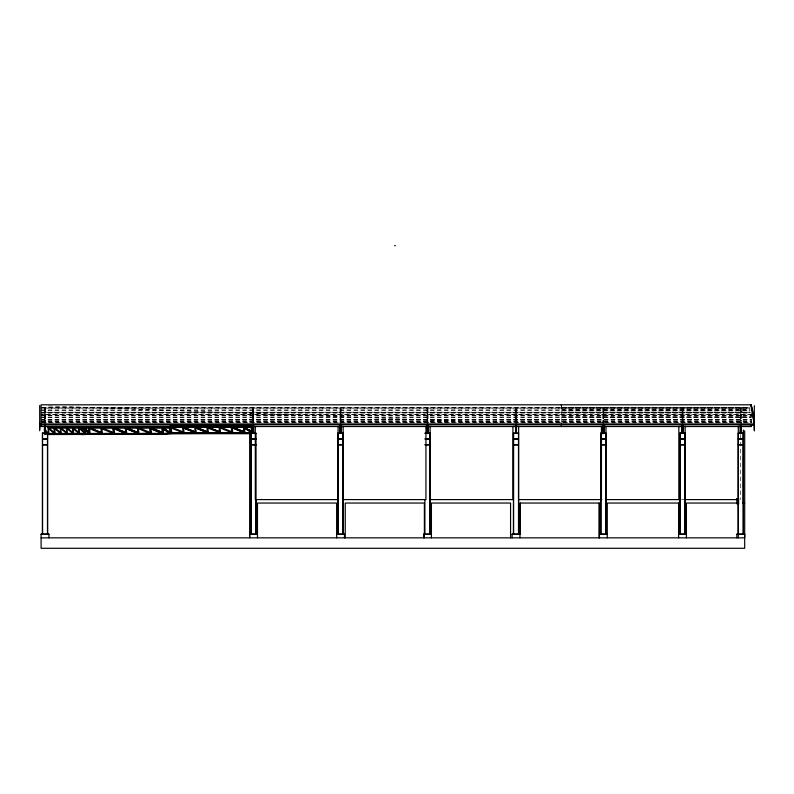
<?xml version="1.0" encoding="UTF-8"?>
<svg xmlns="http://www.w3.org/2000/svg" width="794" height="794" viewBox="0 0 794 794"><rect width="100%" height="100%" fill="white"/><g stroke="black" fill="none" stroke-linecap="round" stroke-linejoin="round"><path stroke-width="0.6" stroke-dasharray="3.97 2.98" d="M561.358 422.726L561.358 405.645M561.358 408.076L561.358 405.565M561.358 407.282L748.782 407.282M42.34 407.471L748.782 407.471M41.099 407.55L748.782 407.55M682.155 407.699L682.989 407.699M561.358 407.957L750.012 407.957M682.155 408.91L682.989 408.91M44.603 409.257L45.427 409.257M252.74 409.257L253.574 409.257M340.13 409.257L340.954 409.257M515.634 409.257L516.457 409.257M740.355 409.257L741.189 409.257M427.093 409.426L427.926 409.426M602.944 409.426L603.777 409.426M682.155 409.367L682.989 409.367M682.155 409.486L682.989 409.486M44.603 409.714L45.427 409.714M252.74 409.714L253.574 409.714M340.13 409.714L340.954 409.714M515.634 409.714L516.457 409.714M561.358 409.764L750.012 409.674M41.099 409.922L750.012 409.843M427.093 410.012L427.926 410.012M602.944 410.012L603.777 410.012M561.358 410.429L750.012 410.349M41.099 410.577L750.012 410.488M682.155 410.746L682.989 410.746M44.603 411.094L45.427 411.094M252.74 410.955L253.574 410.955M340.13 410.955L340.954 411.094M515.634 411.094L516.457 410.955M682.155 411.014L682.989 411.014M740.355 410.955L741.189 410.955M427.093 411.133L427.926 411.133M602.944 411.133L603.777 411.133M682.155 411.163L682.989 411.163M44.603 411.361L45.427 411.361M252.74 411.361L253.574 411.361M340.13 411.361L340.954 411.361M515.634 411.361L516.457 411.361M740.355 411.361L741.189 411.361M44.603 411.51L45.427 411.51M252.74 411.51L253.574 411.51M340.13 411.51L340.954 411.51M427.093 411.54L427.926 411.54M515.634 411.51L516.457 411.51M602.944 411.54L603.777 411.54M740.355 411.51L741.189 411.51M427.093 411.689L427.926 411.689M602.944 411.689L603.777 411.689M561.358 412.076L750.012 412.066M44.603 412.543L45.427 412.543M252.74 412.543L253.574 412.543M340.13 412.543L340.954 412.543M427.093 412.562L427.926 412.562M515.634 412.543L516.457 412.543M602.944 412.562L603.777 412.562M740.355 412.543L741.189 412.543M427.093 412.711L427.926 412.711M561.358 412.741L750.012 412.741M41.099 412.87L750.012 412.86M41.099 412.949L750.012 412.94M44.603 413.188L45.427 413.188M252.74 413.188L253.574 413.188M340.13 413.188L340.954 413.188M427.093 413.247L427.926 413.247M515.634 413.188L516.457 413.188M602.944 413.247L603.777 413.247M740.355 413.188L741.189 413.188M427.093 413.366L427.926 413.366M602.944 413.366L603.777 413.366M682.155 413.734L682.989 413.734M44.603 414.081L45.427 414.081M252.74 414.081L253.574 414.081M340.13 414.081L340.954 414.081M515.634 414.081L516.457 414.081M682.155 413.962L682.989 413.962M740.355 414.081L741.189 414.081M427.093 414.26L427.926 414.26M602.944 414.26L603.777 414.26M682.155 414.26L682.989 414.26M44.603 414.309L45.427 414.309M252.74 414.309L253.574 414.309M340.13 414.309L340.954 414.309M515.634 414.309L516.457 414.309M682.155 414.399L682.989 414.399M740.355 414.309L741.189 414.309M44.603 414.865L45.427 414.865M252.74 414.865L253.574 414.865M340.13 414.865L340.954 414.865M427.093 414.925L427.926 414.925M515.634 414.865L516.457 414.865M602.944 414.925L603.777 414.925M740.355 414.865L741.189 414.865M44.603 415.083L45.427 415.083M252.74 415.083L253.574 415.083M340.13 415.083L340.954 415.083M427.093 415.044L427.926 415.044M515.634 415.083L516.457 415.083M602.944 415.044L603.777 415.044M740.355 415.083L741.189 415.083M41.099 415.232L751.243 415.232M41.099 415.312L751.243 415.312M44.603 415.709L45.427 415.709L44.603 415.907M427.093 415.887L427.926 415.887M602.944 415.887L603.777 415.887M44.603 415.987L45.427 415.987M252.74 415.987L253.574 415.987M340.13 415.987L340.954 415.987M427.093 415.927L427.926 415.927M515.634 415.987L516.457 415.987M602.944 415.927L603.777 415.927M740.355 415.987L741.189 415.987M427.093 416.165L427.926 416.165M602.944 416.165L603.777 416.165M682.155 416.245L682.989 416.245M44.603 416.592L45.427 416.592M252.74 416.592L253.574 416.592M340.13 416.592L340.954 416.592M515.634 416.592L516.457 416.592M682.155 416.622L682.989 416.622M740.355 416.592L741.189 416.592M427.093 416.761L427.926 416.761M561.358 416.86L751.243 416.86M41.099 417.039L751.243 416.959M427.093 417.148L427.926 417.148M602.944 417.148L603.777 417.148M682.155 417.237L682.989 417.237M44.603 417.316L45.427 417.316M252.74 417.316L253.574 417.316M340.13 417.316L340.954 417.316M515.634 417.316L516.457 417.316M682.155 417.356L682.989 417.356M740.355 417.316L741.189 417.316M427.093 417.495L427.926 417.495M561.358 417.535L751.243 417.535M41.099 417.684L751.243 417.604M44.603 417.872L45.427 417.872M252.74 417.872L253.574 417.872M340.13 417.872L340.954 417.872M427.093 417.882L427.926 417.882M515.634 417.872L516.457 417.872M602.944 417.882L603.777 417.882M740.355 417.872L741.189 417.872M427.093 418.051L427.926 418.051M602.944 418.051L603.777 418.051M682.155 418.299L682.989 418.299M44.603 418.646L45.427 418.646M252.74 418.646L253.574 418.646M340.13 418.646L340.954 418.646M515.634 418.646L516.457 418.646M740.355 418.646L741.189 418.646M427.093 418.825L427.926 418.825M602.944 418.825L603.777 418.825M682.155 418.895L682.989 418.895M41.099 419.331L751.243 419.331M41.099 419.411L751.243 419.411M41.099 419.976L751.243 419.976M41.099 420.056L751.243 420.056M44.603 420.264L45.427 420.264M252.74 420.264L253.574 420.264M340.13 420.264L340.954 420.264M515.634 420.264L516.457 420.264M682.155 420.224L682.989 420.224M740.355 420.264L741.189 420.264M427.093 420.433L427.926 420.433M602.944 420.433L603.777 420.433M682.155 420.453L682.989 420.453M44.603 420.572L45.427 420.572M252.74 420.572L253.574 420.572M340.13 420.572L340.954 420.572M515.634 420.572L516.457 420.572M682.155 420.592L682.989 420.711M740.355 420.572L741.189 420.572M44.603 420.721L45.427 420.8M252.74 420.721L253.574 420.8M340.13 420.721L340.954 420.721M427.093 420.751L427.926 420.751M515.634 420.721L516.457 420.721M602.944 420.751L603.777 420.751M740.355 420.721L741.189 420.721M44.603 420.939L45.427 420.909M252.74 420.909L253.574 420.909M340.13 420.909L340.954 420.909M427.093 420.979L427.926 420.979M515.634 420.909L516.457 420.909M602.944 420.899L603.777 420.979M740.355 420.909L741.189 420.909M44.603 421.058L45.427 421.058M252.74 421.058L253.574 421.058M340.13 421.058L340.954 421.058M427.093 421.078L427.926 421.078M515.634 421.058L516.457 421.058M602.944 421.078L603.777 421.078M740.355 421.058L741.189 421.058M427.093 421.227L427.926 421.227M602.944 421.227L603.777 421.227M682.155 421.485L682.989 421.485M41.099 421.703L751.243 421.703M41.099 421.783L751.243 421.783M682.155 422.09L682.989 422.09M42.34 422.348L751.243 422.348M41.099 422.428L751.243 422.428M44.603 422.567L45.427 422.567M252.74 422.567L253.574 422.567M340.13 422.567L340.954 422.567M427.093 422.616L427.926 422.616M515.634 422.567L516.457 422.567M602.944 422.616L603.777 422.616M740.355 422.567L741.189 422.567M44.603 422.736L45.427 422.736M252.74 422.736L253.574 422.736M340.13 422.736L340.954 422.736M427.093 422.736L427.926 422.736M515.634 422.736L516.457 422.736M602.944 422.736L603.777 422.736M740.355 422.736L741.189 422.736M681.441 499.595L683.892 499.595M48.533 405.942L506.85 422.795M751.243 412.741L751.243 422.805M741.189 425.663L741.189 407.044L740.355 407.044L740.355 425.663M740.514 435.191L740.514 499.595M682.989 425.316L682.989 406.697L682.155 406.697L682.155 425.316M603.777 407.223L603.777 425.763M602.944 407.223L602.944 425.763M516.457 425.663L516.457 407.044L515.634 407.044L515.634 425.663M427.926 425.763L427.926 407.223L427.093 407.223L427.093 425.763M340.954 425.663L340.954 407.044L340.13 407.044L340.13 425.663M253.574 425.663L253.574 407.044L252.74 407.044L252.74 425.663M45.427 425.663L45.427 407.044L44.603 407.044L44.603 425.663M750.012 408.116L41.099 408.126L750.012 408.195M750.012 412.215L41.099 412.215L750.012 412.294M751.243 414.587L41.099 414.587L751.243 414.667M682.989 415.56L682.155 415.56L682.989 415.639M253.574 415.709L252.74 415.709L253.574 415.758M340.954 415.709L340.13 415.709L340.954 415.758M516.457 415.709L515.634 415.709L516.457 415.758M741.189 415.709L740.355 415.709L741.189 415.758M427.926 422.001L427.093 422.001L427.926 422.041M603.777 422.001L602.944 422.001L603.777 422.041"/><path stroke-width="1.19" d="M39.7 430.765L39.7 405.476M751.243 424.711L751.243 426.527L41.099 426.527L41.099 424.721M249.663 429.981L249.653 537.846L249.653 534.025L257.484 534.025M736.862 503.853L736.862 498.9M743.383 503.049L743.383 430.09M744.693 430.785L744.683 537.846L41.099 537.846M754.3 430.963L754.3 405.674M47.977 426.894L170.134 426.894L47.977 426.894L48.503 434.526L87.181 434.417L89.335 433.832L90.228 434.417L166.78 434.417L171.891 433.613L251.668 433.167M87.151 433.554L88.69 433.028L85.137 428.73L80.958 428.631L89.275 432.869C79.549 434.794 90.903 432.204 85.951 434.308L81.792 434.586L85.544 434.308L85.137 428.73L88.69 433.137M90.228 434.417L89.335 433.723L87.181 434.417M169.797 433.028L162.691 428.73L163.346 433.554L169.797 433.028L163.445 433.891L162.73 428.76M244.999 432.859L251.45 432.333L244.999 432.859L244.344 428.035L251.45 432.333M171.891 433.613L248.433 433.723L252.74 433.137L252.74 425.485M754.3 429.643L754.3 423.927L41.099 423.946M751.243 424.879L754.3 424.869M394.618 245.713L395.442 245.713M41.099 424.8L754.3 424.8L751.243 405.665M682.155 425.832L682.989 425.832M44.603 426.011L45.427 426.011M252.74 426.011L253.574 426.011M340.13 426.011L340.954 426.011M515.634 426.011L516.457 426.011M740.355 426.011L741.189 426.011M427.093 426.06L427.926 426.06M602.944 426.06L603.777 426.06M44.603 426.18L45.427 426.18M170.134 426.894L170.035 426.199L251.797 426.199L252.74 433.137M252.74 426.18L253.574 426.18M340.13 426.18L340.954 426.18M427.093 426.18L427.926 426.18M515.634 426.18L516.457 426.18M602.944 426.18L603.777 426.18M682.155 426.259L682.989 426.259M740.355 426.18L741.189 426.18M41.099 426.447L256.641 426.447M338.393 426.447L343.345 426.447M425.098 426.447L431.291 426.447M513.043 426.447L519.236 426.447M600.81 426.447L605.743 426.447M678.493 426.447L685.897 426.447M737.686 426.447L751.243 426.438M44.603 426.825L45.427 426.825M252.74 426.825L253.574 426.825M340.13 426.825L340.954 426.825M427.093 426.785L427.926 426.785M515.634 426.825L516.457 426.825M602.944 426.785L603.777 426.785M740.355 426.825L741.189 426.825M44.603 427.003L45.427 427.003M252.74 427.003L253.574 427.003M340.13 427.003L340.954 427.003M427.093 427.003L427.926 427.003M515.634 427.003L516.457 427.003M602.944 427.003L603.777 427.003M682.155 426.924L682.989 426.924M740.355 427.003L741.189 427.003M172.179 427.053L182.451 427.053L183.116 431.936L171.038 427.053M183.325 427.053L194.629 427.053L195.284 431.886L183.325 427.172L195.284 431.886M196.733 427.053L206.797 427.053L207.452 431.837L195.622 427.053M207.909 427.053L218.975 427.053L219.62 431.797L207.909 427.172L219.62 431.678M221.417 427.053L231.153 427.053L231.788 431.747L220.196 427.053M232.493 427.053L243.331 427.053L243.957 431.698L232.493 427.172L243.957 431.698M244.205 427.053L251.033 427.053L251.658 431.638L244.205 427.172L251.658 431.638M44.603 427.281L45.427 427.281M171.038 427.172L182.451 427.053M183.325 427.172L194.629 427.053M195.622 427.172L206.797 427.053M207.909 427.172L218.975 427.053M220.196 427.172L231.153 427.053M232.493 427.172L243.331 427.053M244.205 427.172L251.033 427.053M252.74 427.281L253.574 427.281M340.13 427.281L340.954 427.281M515.634 427.281L516.457 427.281M740.355 427.281L741.189 427.281M427.093 427.45L427.926 427.45M602.944 427.45L603.777 427.45M48.484 427.758L54.191 427.758L54.518 432.631L48.484 427.867L54.191 427.867L54.518 432.631M60.602 432.581L60.275 427.758L54.627 427.758L60.602 432.472M60.771 427.758L66.359 427.758L66.686 432.541L60.771 427.867L66.359 427.758M66.914 427.758L72.453 427.758L72.77 432.492L66.914 427.867L72.453 427.758M73.058 427.758L78.537 427.758L78.854 432.442L73.058 427.867L78.537 427.758M80.293 427.758L84.63 427.758L84.938 432.393L79.211 427.758M85.067 427.758L88.481 427.758L88.789 432.333L85.067 427.867L88.481 427.758M90.526 427.758L100.798 427.758L101.453 432.631L89.385 427.758M102.803 427.758L112.966 427.758L113.621 432.581L101.672 427.758M115.08 427.758L125.144 427.758L125.789 432.541L113.959 427.758M127.487 427.758L137.322 427.758L137.967 432.492L126.256 427.758M139.764 427.758L149.5 427.758L150.135 432.442L138.543 427.758M152.041 427.758L161.668 427.758L162.304 432.393L150.83 427.758M163.693 427.758L169.38 427.758L169.995 432.333L162.552 427.758M54.627 427.867L60.275 427.758M79.211 427.867L84.63 427.758M89.385 427.867L100.798 427.758M101.672 427.867L112.966 427.867L113.621 432.581M113.959 427.867L125.144 427.758M126.256 427.867L137.322 427.758M138.543 427.867L149.5 427.758M150.83 427.867L161.668 427.758M162.552 427.867L169.38 427.758M682.155 427.877L682.989 427.877M682.155 428.135L682.989 428.135M44.603 428.224L45.427 428.224M252.74 428.224L253.574 428.224M340.13 428.224L340.954 428.224M515.634 428.224L516.457 428.224M740.355 428.224L741.189 428.224M44.603 428.482L45.427 428.482M252.74 428.482L253.574 428.482M340.13 428.482L340.954 428.482M427.093 428.393L427.926 428.393M515.634 428.482L516.457 428.482M602.944 428.393L603.777 428.393M740.355 428.482L741.189 428.482M427.093 428.542L427.926 428.542M602.944 428.542L603.777 428.542M682.155 428.542L682.989 428.542M427.093 428.661L427.926 428.661M602.944 428.661L603.777 428.661M44.603 428.889L45.427 428.889M252.74 428.889L253.574 428.889M340.13 428.889L340.954 428.889M515.634 428.889L516.457 428.889M740.355 428.889L741.189 428.889M427.093 429.058L427.926 429.058M602.944 429.058L603.777 429.058M682.155 429.485L682.989 429.485M682.155 429.802L682.989 429.802M44.603 429.832L45.427 429.832M252.74 429.832L253.574 429.832M340.13 429.832L340.954 429.832M515.634 429.832L516.457 429.832M740.355 429.832L741.189 429.832M44.603 430.03L45.427 430.03M252.74 430.03L253.574 430.03M340.13 430.03L340.954 430.03M427.093 430.001L427.926 430.001M515.634 430.03L516.457 430.03M602.944 430.001L603.777 430.001M740.355 430.03L741.189 430.03M44.603 430.149L45.427 430.149M252.74 430.149L253.574 430.149M340.13 430.149L340.954 430.149M427.093 430.199L427.926 430.199M515.634 430.149L516.457 430.149M602.944 430.199L603.777 430.199M682.155 430.149L682.989 430.149M740.355 430.149L741.189 430.149M427.093 430.318L427.926 430.318M602.944 430.318L603.777 430.318M44.603 430.497L45.427 430.497M252.74 430.497L253.574 430.497M340.13 430.497L340.954 430.497M515.634 430.497L516.457 430.497M740.355 430.497L741.189 430.497M427.093 430.676L427.926 430.676M602.944 430.676L603.777 430.676M682.155 431.341L682.989 431.341M44.603 431.688L45.427 431.688M252.74 431.688L253.574 431.688M340.13 431.688L340.954 431.688M515.634 431.688L516.457 431.688M740.355 431.688L741.189 431.688M44.603 431.807L45.427 431.807M252.74 431.807L253.574 431.807M340.13 431.807L340.954 431.807M427.093 431.857L427.926 431.857M515.634 431.807L516.457 431.807M602.944 431.857L603.777 431.857M682.155 431.916L682.989 431.916M740.355 431.807L741.189 431.807M427.093 431.976L427.926 431.976M602.944 431.976L603.777 431.976M44.603 432.264L45.427 432.264M252.74 432.264L253.574 432.264M340.13 432.264L340.954 432.264M515.634 432.264L516.457 432.264M740.355 432.264L741.189 432.264M427.093 432.442L427.926 432.442M602.944 432.442L603.777 432.442M182.104 432.75L171.832 432.859L183.245 432.75M195.413 432.859L184.119 432.75L195.532 432.75M206.46 432.75L196.297 432.859L207.581 432.651M219.769 432.859L208.475 432.859L219.749 432.601M231.947 432.75L220.643 432.859L231.917 432.561M242.994 432.75L232.821 432.859L244.115 432.75M343.147 433.137L337.926 433.137L337.926 534.025M425.058 433.137L430.12 433.137M518.651 433.137L513.43 433.137L513.43 534.025M605.971 433.137L600.75 433.137L600.75 534.025M685.113 433.137L679.892 433.137L679.892 534.025M42.568 433.306L47.471 433.306M60.731 433.445L55.024 433.554L60.672 433.395M78.934 433.445L73.286 433.445L78.934 433.554M85.018 433.445L79.37 433.445L85.018 433.554M112.629 433.445L102.466 433.554L113.75 433.395M125.938 433.445L114.634 433.554L125.938 433.554L113.969 428.631L125.938 433.554M138.116 433.554L126.812 433.554L138.116 433.554L126.137 428.581L126.812 433.554M149.163 433.445L138.99 433.554L150.265 433.256M150.473 428.492L151.168 433.554L162.462 433.554L150.473 428.492L151.168 433.445L162.462 433.445M251.112 433.306L256.025 433.306M338.085 433.306L342.988 433.306M425.058 433.306L429.961 433.306M513.589 433.306L518.492 433.306M600.909 433.306L605.812 433.306M680.051 433.306L684.954 433.306M738.321 433.306L743.224 433.306M48.881 433.554L54.578 433.445L48.881 433.554L48.543 428.681L54.578 433.554M61.108 433.554L66.756 433.445L60.771 428.631L61.108 433.554L66.756 433.554M67.192 433.554L72.85 433.445L66.855 428.581L67.192 433.554L72.85 433.554M90.169 433.554L101.582 433.445L90.169 433.554L89.514 428.681L101.582 433.554M42.568 438.913L47.471 438.913M251.112 438.913L256.025 438.913M338.085 438.913L342.988 438.913M425.058 438.913L429.961 438.913M513.589 438.913L518.492 438.913M600.909 438.913L605.812 438.913M680.051 438.913L684.954 438.913M738.321 438.913L743.224 438.913M42.568 439.082L47.471 439.082M251.112 439.082L256.025 439.082M338.085 439.082L342.988 439.082M425.058 439.082L429.961 439.082M513.589 439.082L518.492 439.082M600.909 439.082L605.812 439.082M680.051 439.082L684.954 439.082M738.321 439.082L743.224 439.082M42.568 444.7L47.471 444.7M251.112 444.7L256.025 444.7M338.085 444.7L342.988 444.7M425.058 444.7L429.961 444.7M513.589 444.7L518.492 444.7M600.909 444.7L605.812 444.7M680.051 444.7L684.954 444.7M738.321 444.7L743.224 444.7M42.568 444.878L47.471 444.878M251.112 444.878L256.025 444.878M338.085 444.878L342.988 444.878M425.058 444.878L429.961 444.878M513.589 444.878L518.492 444.878M600.909 444.878L605.812 444.878M680.051 444.878L684.954 444.878M738.321 444.878L743.224 444.878M338.085 499.595L255.291 499.595L255.291 426.527M343.147 499.595L425.941 499.595L425.941 426.527M430.12 499.595L512.914 499.595L512.914 426.527M518.651 499.595L601.802 499.595M605.475 499.595L680.21 499.595M685.113 499.595L738.301 499.595M680.051 503.049L607.271 503.049L607.271 537.846M738.321 503.049L686.413 503.049L686.413 537.846M742.459 503.049L744.693 503.049M336.626 534.025L344.457 534.025L344.457 537.846M431.42 534.025L423.599 534.025L423.599 537.846M519.961 534.025L512.13 534.025L512.13 537.846M599.45 534.025L607.271 534.025M678.592 534.025L686.413 534.025M41.099 534.372L48.93 534.372M249.653 534.372L257.484 534.372M336.626 534.372L344.457 534.372M423.599 534.372L431.42 534.372M512.13 534.372L519.961 534.372M599.45 534.372L607.271 534.372M678.592 534.372L686.413 534.372M736.862 534.372L744.683 534.372M244.115 432.859L232.136 427.787L243.004 432.085M207.8 427.996L219.749 432.72M196.694 427.48L207.452 431.837M207.591 432.859L195.622 427.936L206.49 432.224M195.532 432.859L183.454 427.986L195.413 432.7M183.245 432.859L171.167 427.986L171.832 432.859M151.982 428.204L162.304 432.393M150.473 428.601L162.462 433.554M138.305 428.651L150.284 433.554M127.318 428.174L137.967 432.492M126.137 428.7L138.096 433.415M115.041 428.174L125.789 432.422M101.801 428.79L113.879 433.554M90.476 428.184L101.453 432.631M163.663 428.552L169.995 432.333M251.45 432.442L244.344 428.035M169.797 433.137L162.691 428.73M79.033 428.492L85.008 433.316M72.939 428.651L78.924 433.365M60.731 433.554L54.687 428.681L55.024 433.554M751.243 405.555L754.3 416.999M754.3 423.927L751.243 404.801L41.099 404.811L41.099 426.527M232.136 427.787L232.821 432.859M231.947 432.859L219.968 427.837L220.643 432.859M207.8 427.887L208.475 432.859M195.622 427.936L196.297 432.859M183.454 427.986L184.119 432.859M170.968 432.869L171.087 433.832L170.035 426.309M138.305 428.532L138.99 433.554M113.969 428.631L114.634 433.554M101.801 428.681L102.466 433.554M79.033 428.601L79.37 433.554M72.939 428.532L73.286 433.554M751.243 404.702L751.243 407.282M743.383 534.025L743.383 433.137L738.162 433.137L738.162 534.025M743.224 433.137L743.224 534.025M741.189 425.485L741.189 433.137M741.001 426.18L740.931 433.137M740.653 426.18L740.514 433.961M740.355 425.485L740.355 433.137M738.599 498.563L738.599 504.359M738.301 426.527L738.321 537.846M737.725 504.041L737.725 499.416L736.862 499.416L736.862 498.682M736.862 537.846L736.862 534.025L744.683 534.025L744.683 548.287L41.099 548.287L41.099 534.025L48.93 534.025L48.93 537.846M685.113 426.527L685.113 534.025M684.954 433.137L684.954 534.025M682.989 425.534L682.989 432.79L682.155 432.79L682.155 425.534M682.79 425.832L682.79 432.79M682.731 426.001L682.731 432.79M682.443 425.832L682.413 433.137M680.051 433.137L680.051 534.243M678.83 426.527L678.83 499.595M678.592 503.049L678.592 537.846M605.971 426.527L605.971 534.025M605.812 433.137L605.812 534.025M603.777 425.366L603.777 433.306M603.589 426.348L603.589 433.306M603.519 426.527L603.38 433.653L603.172 426.527M603.241 426.348L603.241 433.306M602.944 425.366L602.944 433.306M601.802 426.527L601.802 433.961M601.455 426.527L601.455 499.595M600.909 433.137L600.909 534.025M599.45 537.846L599.45 503.049L519.961 503.049L519.961 537.846M599.103 503.049L599.103 537.846M561.358 404.811L561.358 405.665M561.358 423.936L561.358 426.527M520.308 503.049L520.308 534.243M518.651 426.527L518.651 534.025M518.492 433.137L518.492 534.025M516.457 425.485L516.457 433.137M516.269 426.18L516.269 433.137M516.199 426.348L515.892 433.484L515.921 426.18M515.852 426.348L515.852 433.137M515.634 425.485L515.634 433.137M513.589 433.137L513.589 534.025M510.562 537.846L510.562 503.049L431.42 503.049L431.42 537.846M430.12 426.527L430.12 534.025M429.961 433.137L429.961 534.025M427.926 425.366L427.926 433.306M427.728 426.348L427.728 433.306M427.668 426.527L427.668 433.306M427.38 426.348L427.529 433.653L427.321 426.527M427.093 425.366L427.093 433.306M424.899 499.575L424.899 534.025M424.383 537.846L424.383 503.049L345.241 503.049L345.241 537.846M343.147 426.527L343.147 534.025M342.988 433.137L342.988 534.025M340.954 425.485L340.954 433.137M340.765 426.18L340.695 433.137M340.557 433.137L340.418 426.18M340.348 426.348L340.348 433.137M340.13 425.485L340.13 433.137M338.085 426.527L338.085 534.025M336.626 537.846L336.626 503.049L257.484 503.049L257.484 537.846M256.174 499.575L256.174 534.025M256.025 534.025L256.025 433.137L250.964 433.137L250.964 534.025M253.574 425.485L253.574 433.137M253.375 426.18L253.375 433.137L253.316 426.348M253.028 426.18L253.177 433.484L252.968 426.348M251.112 433.137L251.112 534.025M166.72 433.554L163.346 433.554M89.335 433.723L88.859 427.003M47.63 534.025L47.63 433.137L42.41 433.137L42.41 534.025M47.471 433.137L47.471 534.025M45.427 425.485L45.427 433.137M45.238 426.18L45.179 433.137M45.04 433.137L44.891 426.18M44.603 425.485L44.603 433.137M42.568 433.137L42.568 534.025M39.7 423.321L39.7 429.445M48.444 433.564L44.682 434.586L44.275 428.631L48.444 433.564M427.926 427.112L427.093 427.112L427.926 427.172M603.777 427.112L602.944 427.112L603.777 427.172M682.989 431.092L682.155 431.092L682.989 431.142M45.427 431.44L44.603 431.44L45.427 431.489M253.574 431.44L252.74 431.44L253.574 431.489M340.954 431.44L340.13 431.44L340.954 431.489M516.457 431.44L515.634 431.44L516.457 431.489M741.189 431.44L740.355 431.44L741.189 431.489M427.926 431.618L427.093 431.618L427.926 431.668M603.777 431.618L602.944 431.618L603.777 431.668"/></g></svg>
